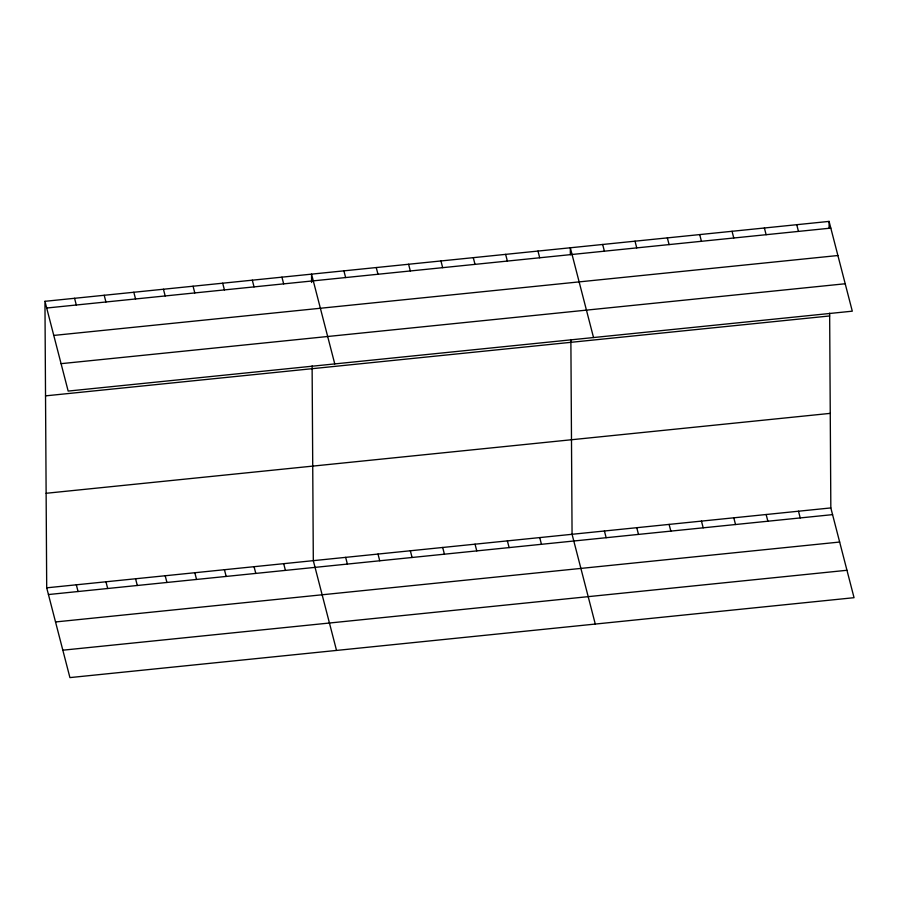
<?xml version="1.0" encoding="UTF-8"?>
<svg xmlns="http://www.w3.org/2000/svg" width="899" height="899" viewBox="0 0 899 899"><rect width="100%" height="100%" fill="white"/><g stroke="black" fill="none" stroke-linecap="round" stroke-linejoin="round"><path stroke-width="1.35" d="M44.95 301.311L829.08 221.401L852.297 311.178L68.167 391.076L44.95 301.311L46.703 587.822L69.92 677.599L854.05 597.689L830.833 507.924L829.642 313.167M46.681 308.02L830.811 228.11M53.771 335.428L837.902 255.518M61.076 363.668L845.206 283.758M45.534 395.863L829.653 315.954M46.13 493.281L830.26 413.371M46.703 587.822L830.833 507.924M48.445 594.542L832.564 514.633M55.524 621.951L839.655 542.041M62.829 650.191L846.959 570.281M796.739 224.694L798.469 231.403M764.386 227.998L766.128 234.706M732.044 231.29L733.775 237.999M798.492 511.216L800.222 517.925M699.703 234.583L701.434 241.292M766.139 514.509L767.881 521.218M667.35 237.887L669.092 244.595M733.798 517.813L735.528 524.522M635.009 241.179L636.739 247.888M701.456 521.105L703.187 527.814M602.667 244.472L604.398 251.181M669.103 524.398L670.845 531.107M593.531 337.541L570.314 247.776L570.359 254.72M636.762 527.691L638.492 534.411M537.973 251.068L539.703 257.777M604.42 530.994L606.151 537.703M505.631 254.361L507.362 261.07M595.284 624.063L572.067 534.287L570.876 339.541M473.279 257.665L475.02 264.373M539.726 537.58L541.456 544.3M440.937 260.957L442.668 267.666M507.384 540.883L509.115 547.592M408.596 264.25L410.326 270.959M475.032 544.176L476.773 550.885M376.243 267.554L377.985 274.262M442.69 547.469L444.421 554.189M343.901 270.846L345.632 277.555M410.349 550.772L412.079 557.481M334.765 363.915L311.548 274.139L311.605 282.488M377.996 554.065L379.738 560.774M281.926 277.162L283.668 283.87M345.654 557.358L347.385 564.078M252.304 280.173L254.046 286.893M336.529 650.426L313.313 560.661L312.11 365.915M222.682 283.196L224.424 289.905M283.691 563.673L285.421 570.393M193.06 286.219L194.802 292.928M254.057 566.696L255.799 573.405M163.438 289.231L165.18 295.951M224.435 569.719L226.177 576.428M133.816 292.254L135.558 298.962M194.813 572.73L196.555 579.439M104.194 295.277L105.936 301.985M165.191 575.753L166.933 582.462M74.572 298.288L76.303 304.997M135.569 578.776L137.311 585.485M105.947 581.788L107.689 588.497M76.325 584.811L78.067 591.52M829.08 221.401L829.125 228.357"/></g></svg>
